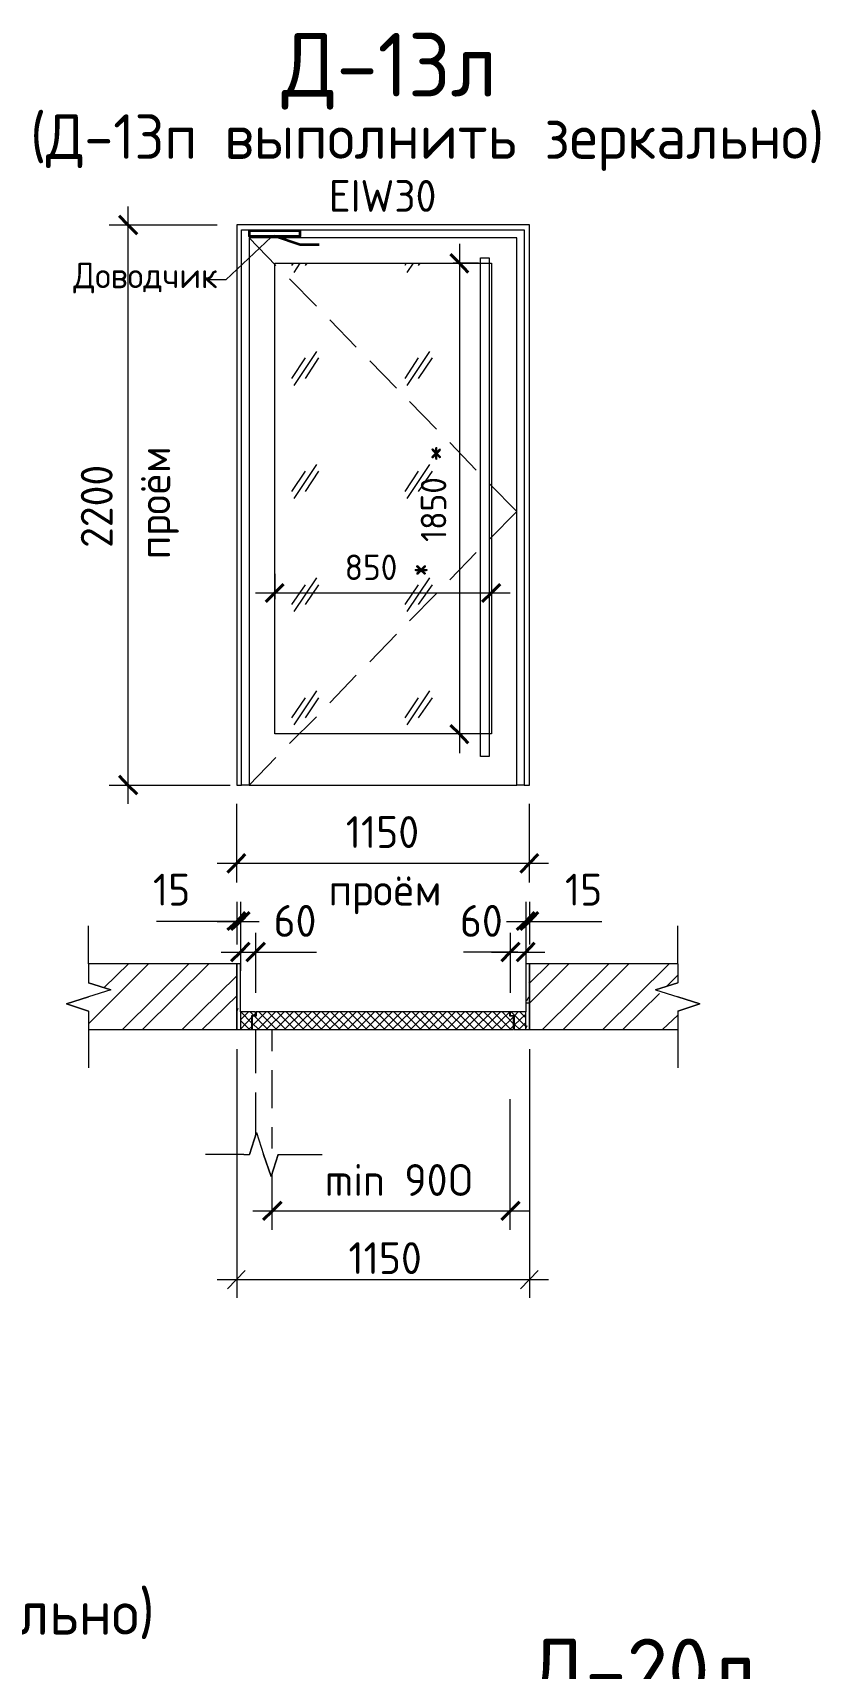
# Model space of a CAD drawing. Header units: millimetres. Extents: x -11345 to 411485, y -9810 to 73012.
# Drawn here: x -3286.3 to -3224.4, y 70341.4 to 70469.9 of the extents above; entities that cross this region are included whole.
import ezdxf

# ---------------------------------------------------------------- set-up
doc = ezdxf.new("R2010")
doc.units = ezdxf.units.MM
for name, color, linetype in [('PDF _0', 7, 'Continuous'), ('PDF _Аннотация', 7, 'Continuous'), ('PDF _Двери', 7, 'Continuous'), ('PDF _Линии', 7, 'Continuous'), ('PDF _Размеры', 7, 'Continuous'), ('PDF _Размеры-50', 7, 'Continuous'), ('PDF _Текст', 7, 'Continuous'), ('PDF _Узлы', 7, 'Continuous')]:
    doc.layers.add(name, color=color, linetype=linetype)
doc.styles.add('PDF GOST Common', font='GOST_Common.ttf')

msp = doc.modelspace()

# ---------------------------------------------------------------- linework, layer by layer
at = {"layer": 'PDF _0', "lineweight": 20}
for points in [[(-3269.58591, 70372.6551), (-3270.9829, 70371.21578)], [(-3247.9537, 70371.21578), (-3246.55671, 70372.6551)]]:
    msp.add_lwpolyline(points, dxfattribs=at)
at = {"layer": 'PDF _Аннотация', "lineweight": 9}
msp.add_lwpolyline([(-3267.55392, 70453.84995), (-3271.1099, 70450.50563), (-3272.84555, 70450.50563)], dxfattribs=at)
at = {"layer": 'PDF _Аннотация', "lineweight": 20}
for points in [[(-3281.90483, 70396.74262), (-3281.90483, 70399.74827)], [(-3235.59245, 70396.74262), (-3235.59245, 70399.74827)], [(-3280.16918, 70394.71064), (-3281.90483, 70395.26097), (-3280.16918, 70394.71064), (-3281.90483, 70394.16031), (-3283.64049, 70393.60998), (-3281.90483, 70393.01731), (-3283.64049, 70393.60998), (-3281.90483, 70394.16031)], [(-3237.3281, 70394.71064), (-3235.59245, 70395.26097), (-3237.3281, 70394.71064), (-3235.59245, 70394.16031), (-3233.85679, 70393.60998), (-3235.59245, 70393.01731), (-3233.85679, 70393.60998), (-3235.59245, 70394.16031)], [(-3281.90483, 70391.57799), (-3281.90483, 70388.57234)], [(-3235.59245, 70391.57799), (-3235.59245, 70388.57234)], [(-3268.69691, 70383.49237), (-3269.24724, 70381.75671), (-3268.69691, 70383.49237), (-3268.14658, 70381.75671), (-3267.55392, 70380.02106), (-3267.00359, 70381.75671), (-3267.55392, 70380.02106), (-3268.14658, 70381.75671)], [(-3269.71291, 70381.75671), (-3272.71855, 70381.75671)], [(-3266.53792, 70381.75671), (-3263.53228, 70381.75671)]]:
    msp.add_lwpolyline(points, dxfattribs=at)
at = {"layer": 'PDF _Двери', "lineweight": 9}
for points in [[(-3270.26324, 70410.79721), (-3269.88224, 70410.79721), (-3269.88224, 70454.44261), (-3247.65737, 70454.44261), (-3247.65737, 70410.79721), (-3247.23404, 70410.79721), (-3247.23404, 70454.82361), (-3270.26324, 70454.82361)], [(-3269.28957, 70453.80761), (-3269.28957, 70410.79721), (-3269.88224, 70410.79721), (-3269.88224, 70454.44261), (-3247.65737, 70454.44261), (-3247.65737, 70410.79721), (-3248.25004, 70410.79721), (-3248.25004, 70453.80761)], [(-3248.25004, 70410.79721), (-3248.25004, 70453.80761), (-3269.28957, 70453.80761), (-3269.28957, 70410.79721)], [(-3267.25759, 70414.81885), (-3267.25759, 70451.81796), (-3250.23969, 70451.81796), (-3250.23969, 70414.81885)]]:
    msp.add_lwpolyline(points, close=True, dxfattribs=at)
for points in [[(-3267.17292, 70451.64863), (-3269.28957, 70453.80761)], [(-3265.81826, 70451.81796), (-3265.94526, 70451.64863)], [(-3265.31027, 70451.81796), (-3265.77593, 70451.0983)], [(-3264.75994, 70451.81796), (-3264.88693, 70451.64863)], [(-3256.92832, 70451.81796), (-3257.05532, 70451.64863)], [(-3256.37799, 70451.81796), (-3256.88598, 70451.0983)], [(-3255.86999, 70451.81796), (-3255.99699, 70451.64863)], [(-3263.99794, 70448.43131), (-3266.11459, 70450.5903)], [(-3260.86529, 70445.214), (-3262.93961, 70447.37298)], [(-3264.88693, 70444.36734), (-3265.94526, 70442.75868)], [(-3263.99794, 70444.87533), (-3265.77593, 70442.20835)], [(-3263.82861, 70444.36734), (-3264.88693, 70442.75868)], [(-3257.69031, 70441.99668), (-3259.80697, 70444.15567)], [(-3255.99699, 70444.36734), (-3257.05532, 70442.75868)], [(-3255.10799, 70444.87533), (-3256.88598, 70442.20835)], [(-3254.89633, 70444.36734), (-3255.99699, 70442.75868)], [(-3254.55766, 70438.77937), (-3256.67432, 70440.93836)], [(-3251.42502, 70435.56206), (-3253.49934, 70437.72104)], [(-3264.88693, 70435.47739), (-3265.94526, 70433.86873)], [(-3263.99794, 70435.98539), (-3265.77593, 70433.3184)], [(-3263.82861, 70435.47739), (-3264.88693, 70433.86873)], [(-3255.99699, 70435.47739), (-3257.05532, 70433.86873)], [(-3255.10799, 70435.98539), (-3256.88598, 70433.3184)], [(-3254.89633, 70435.47739), (-3255.99699, 70433.86873)], [(-3250.36669, 70430.14342), (-3248.25004, 70432.30241), (-3250.36669, 70434.4614)], [(-3253.49934, 70426.92611), (-3251.42502, 70429.0851)], [(-3264.88693, 70426.54511), (-3265.94526, 70424.97879)], [(-3263.99794, 70427.09544), (-3265.77593, 70424.42846)], [(-3263.82861, 70426.54511), (-3264.88693, 70424.97879)], [(-3255.99699, 70426.54511), (-3257.05532, 70424.97879)], [(-3255.10799, 70427.09544), (-3256.88598, 70424.42846)], [(-3254.89633, 70426.54511), (-3255.99699, 70424.97879)], [(-3256.67432, 70423.70879), (-3254.55766, 70425.86778)], [(-3259.80697, 70420.49148), (-3257.69031, 70422.65047)], [(-3262.93961, 70417.27417), (-3260.86529, 70419.43315)], [(-3264.88693, 70417.65516), (-3265.94526, 70416.08884)], [(-3263.99794, 70418.20549), (-3265.77593, 70415.53851)], [(-3263.82861, 70417.65516), (-3264.88693, 70416.08884)], [(-3255.99699, 70417.65516), (-3257.05532, 70416.08884)], [(-3255.10799, 70418.20549), (-3256.88598, 70415.53851)], [(-3254.89633, 70417.65516), (-3255.99699, 70416.08884)], [(-3266.11459, 70414.05685), (-3263.99794, 70416.17351)], [(-3269.28957, 70410.79721), (-3267.17292, 70412.95619)]]:
    msp.add_lwpolyline(points, dxfattribs=at)
at = {"layer": 'PDF _Линии', "lineweight": 35}
msp.add_lwpolyline([(-3269.28957, 70454.35794), (-3269.28957, 70453.93461), (-3265.26793, 70453.93461), (-3265.26793, 70454.35794)], close=True, dxfattribs=at)
msp.add_lwpolyline([(-3263.78627, 70453.25728), (-3265.26793, 70453.25728), (-3267.29992, 70453.93461)], dxfattribs=at)
at = {"layer": 'PDF _Линии', "lineweight": 20}
msp.add_lwpolyline([(-3250.40902, 70413.04086), (-3251.08635, 70413.04086), (-3251.08635, 70452.24129), (-3250.40902, 70452.24129)], close=True, dxfattribs=at)
at = {"layer": 'PDF _Линии', "lineweight": 9}
for points in [[(-3281.90483, 70391.57799), (-3270.26324, 70391.57799), (-3270.26324, 70396.74262), (-3281.90483, 70396.74262)], [(-3269.9669, 70392.97498), (-3269.9669, 70396.74262), (-3270.26324, 70396.74262), (-3270.26324, 70391.57799), (-3269.9669, 70391.57799)], [(-3247.53037, 70391.57799), (-3247.23404, 70391.57799), (-3247.23404, 70396.74262), (-3247.53037, 70396.74262), (-3247.53037, 70392.97498)], [(-3235.59245, 70396.74262), (-3247.23404, 70396.74262), (-3247.23404, 70391.57799), (-3235.59245, 70391.57799)]]:
    msp.add_lwpolyline(points, dxfattribs=at)
for points in [[(-3269.07791, 70391.57799), (-3269.07791, 70392.67865), (-3268.78158, 70392.67865), (-3268.78158, 70392.97498), (-3269.9669, 70392.97498), (-3269.9669, 70391.57799)], [(-3248.50403, 70391.57799), (-3248.50403, 70392.63632), (-3248.80037, 70392.63632), (-3248.80037, 70392.97498), (-3268.73924, 70392.97498), (-3268.73924, 70392.63632), (-3269.03558, 70392.63632), (-3269.03558, 70391.57799)], [(-3248.4617, 70391.57799), (-3247.53037, 70391.57799), (-3247.53037, 70392.97498), (-3248.75803, 70392.97498), (-3248.75803, 70392.67865), (-3248.4617, 70392.67865)]]:
    msp.add_lwpolyline(points, close=True, dxfattribs=at)
at = {"layer": 'PDF _Линии', "lineweight": 20}
for points in [[(-3268.78158, 70391.57799), (-3268.78158, 70388.14901)], [(-3267.46925, 70389.88467), (-3267.46925, 70391.57799)], [(-3267.46925, 70385.39736), (-3267.46925, 70388.40301)], [(-3268.78158, 70386.62502), (-3268.78158, 70383.19604)], [(-3267.46925, 70382.22238), (-3267.46925, 70383.9157)]]:
    msp.add_lwpolyline(points, dxfattribs=at)
at = {"layer": 'PDF _Размеры', "lineweight": 20}
for points in [[(-3270.26324, 70390.054), (-3270.26324, 70370.49612)], [(-3247.23404, 70390.054), (-3247.23404, 70370.49612)], [(-3271.78723, 70371.93544), (-3245.75238, 70371.93544)]]:
    msp.add_lwpolyline(points, dxfattribs=at)
at = {"layer": 'PDF _Размеры-50', "lineweight": 20}
for points in [[(-3278.81452, 70456.26293), (-3278.81452, 70409.31555)], [(-3280.29617, 70454.82361), (-3278.81452, 70454.82361), (-3271.78723, 70454.82361)], [(-3252.73734, 70453.34195), (-3252.73734, 70413.29486)], [(-3251.25568, 70451.81796), (-3252.73734, 70451.81796), (-3253.24534, 70451.81796)], [(-3267.25759, 70427.39177), (-3267.25759, 70425.91011), (-3267.25759, 70425.40212)], [(-3250.23969, 70427.39177), (-3250.23969, 70425.91011), (-3250.23969, 70425.40212)], [(-3268.78158, 70425.91011), (-3248.75803, 70425.91011)], [(-3251.25568, 70414.81885), (-3252.73734, 70414.81885), (-3253.24534, 70414.81885)], [(-3280.29617, 70410.79721), (-3278.81452, 70410.79721), (-3270.77123, 70410.79721)], [(-3270.26324, 70403.13492), (-3270.26324, 70404.65891), (-3270.26324, 70409.31555)], [(-3247.23404, 70403.13492), (-3247.23404, 70404.65891), (-3247.23404, 70409.31555)], [(-3271.78723, 70404.65891), (-3245.75238, 70404.65891)], [(-3270.26324, 70401.61093), (-3270.26324, 70400.08694), (-3270.26324, 70398.26661)], [(-3269.9669, 70401.61093), (-3269.9669, 70400.08694), (-3269.9669, 70398.26661), (-3269.9669, 70397.67395), (-3269.9669, 70396.19229)], [(-3247.53037, 70401.61093), (-3247.53037, 70400.08694), (-3247.53037, 70398.26661), (-3247.53037, 70397.67395), (-3247.53037, 70396.19229)], [(-3247.23404, 70401.61093), (-3247.23404, 70400.08694), (-3247.23404, 70398.26661)], [(-3270.13624, 70400.08694), (-3273.90388, 70400.08694), (-3276.57086, 70400.08694)], [(-3271.78723, 70400.08694), (-3268.48525, 70400.08694)], [(-3268.78158, 70399.19794), (-3268.78158, 70397.67395), (-3268.78158, 70394.45664)], [(-3249.05436, 70400.08694), (-3245.75238, 70400.08694)], [(-3248.75803, 70399.19794), (-3248.75803, 70397.67395), (-3248.75803, 70394.45664)], [(-3247.40337, 70400.08694), (-3244.22839, 70400.08694), (-3241.56141, 70400.08694)], [(-3271.49089, 70397.67395), (-3267.25759, 70397.67395)], [(-3269.37424, 70397.67395), (-3267.13059, 70397.67395), (-3263.99794, 70397.67395)], [(-3248.16537, 70397.67395), (-3249.30836, 70397.67395), (-3252.44101, 70397.67395)], [(-3250.23969, 70397.67395), (-3246.04872, 70397.67395)], [(-3248.75803, 70375.83008), (-3248.75803, 70377.31174), (-3248.75803, 70386.11702)], [(-3267.46925, 70375.83008), (-3267.46925, 70377.31174), (-3267.46925, 70380.27506)], [(-3247.23404, 70377.31174), (-3268.99324, 70377.31174)]]:
    msp.add_lwpolyline(points, dxfattribs=at)
at = {"layer": 'PDF _Размеры-50', "lineweight": 40}
for points in [[(-3279.49185, 70455.54327), (-3278.81452, 70454.82361), (-3278.09485, 70454.10394)], [(-3253.457, 70452.53762), (-3252.73734, 70451.81796), (-3252.06001, 70451.0983)], [(-3267.97725, 70425.19045), (-3267.25759, 70425.91011), (-3266.58026, 70426.58744)], [(-3250.95935, 70425.19045), (-3250.23969, 70425.91011), (-3249.56236, 70426.58744)], [(-3253.457, 70415.49618), (-3252.73734, 70414.81885), (-3252.06001, 70414.09919)], [(-3279.49185, 70411.51687), (-3278.81452, 70410.79721), (-3278.09485, 70410.07754)], [(-3270.9829, 70403.93925), (-3270.26324, 70404.65891), (-3269.58591, 70405.37857)], [(-3247.9537, 70403.93925), (-3247.23404, 70404.65891), (-3246.55671, 70405.37857)], [(-3270.9829, 70399.40961), (-3270.26324, 70400.08694), (-3269.58591, 70400.8066)], [(-3270.68657, 70399.40961), (-3269.9669, 70400.08694), (-3269.24724, 70400.8066)], [(-3248.25004, 70399.40961), (-3247.53037, 70400.08694), (-3246.85304, 70400.8066)], [(-3247.9537, 70399.40961), (-3247.23404, 70400.08694), (-3246.55671, 70400.8066)], [(-3270.68657, 70396.95429), (-3269.9669, 70397.67395), (-3269.24724, 70398.39361)], [(-3269.50124, 70396.95429), (-3268.78158, 70397.67395), (-3268.06192, 70398.39361)], [(-3249.43536, 70396.95429), (-3248.75803, 70397.67395), (-3248.03837, 70398.39361)], [(-3248.25004, 70396.95429), (-3247.53037, 70397.67395), (-3246.85304, 70398.39361)], [(-3266.74959, 70378.0314), (-3267.46925, 70377.31174), (-3268.18891, 70376.63441)], [(-3248.03837, 70378.0314), (-3248.75803, 70377.31174), (-3249.43536, 70376.63441)]]:
    msp.add_lwpolyline(points, dxfattribs=at)
at = {"layer": 'PDF _Узлы', "lineweight": 9}
for points in [[(-3281.90483, 70392.04365), (-3277.20586, 70396.74262)], [(-3280.67717, 70394.87997), (-3278.77218, 70396.74262)], [(-3279.23785, 70391.57799), (-3274.03088, 70396.74262)], [(-3277.67152, 70391.57799), (-3272.46456, 70396.74262)], [(-3247.23404, 70395.21863), (-3245.71005, 70396.74262)], [(-3247.23404, 70393.65231), (-3244.14373, 70396.74262)], [(-3246.21805, 70391.57799), (-3241.01108, 70396.74262)], [(-3244.60939, 70391.57799), (-3239.44476, 70396.74262)], [(-3241.47674, 70391.57799), (-3236.26977, 70396.74262)], [(-3274.53888, 70391.57799), (-3270.26324, 70395.8113)], [(-3247.23404, 70395.26097), (-3247.27637, 70395.3033)], [(-3236.48144, 70394.96463), (-3235.59245, 70395.85363)], [(-3272.97255, 70391.57799), (-3270.26324, 70394.24497)], [(-3247.31871, 70394.11797), (-3247.48804, 70393.82164)], [(-3239.91042, 70391.57799), (-3237.03177, 70394.4143)], [(-3270.17857, 70393.22898), (-3270.26324, 70393.01731)], [(-3269.9669, 70392.33998), (-3269.33191, 70392.97498)], [(-3269.07791, 70392.08599), (-3269.92457, 70392.97498)], [(-3268.90858, 70392.67865), (-3269.20491, 70392.97498)], [(-3269.03558, 70391.87432), (-3267.93492, 70392.97498)], [(-3269.03558, 70392.59398), (-3268.99324, 70392.63632)], [(-3268.95091, 70392.67865), (-3268.78158, 70392.84798)], [(-3267.80792, 70391.57799), (-3268.86624, 70392.63632)], [(-3268.73924, 70392.89031), (-3268.65458, 70392.97498)], [(-3268.61225, 70391.57799), (-3267.21525, 70392.97498)], [(-3267.13059, 70391.57799), (-3268.52758, 70392.97498)], [(-3267.93492, 70391.57799), (-3266.53792, 70392.97498)], [(-3266.41093, 70391.57799), (-3267.80792, 70392.97498)], [(-3267.21525, 70391.57799), (-3265.81826, 70392.97498)], [(-3265.69126, 70391.57799), (-3267.08825, 70392.97498)], [(-3266.49559, 70391.57799), (-3265.0986, 70392.97498)], [(-3264.9716, 70391.57799), (-3266.36859, 70392.97498)], [(-3265.81826, 70391.57799), (-3264.37894, 70392.97498)], [(-3264.29427, 70391.57799), (-3265.69126, 70392.97498)], [(-3265.0986, 70391.57799), (-3263.70161, 70392.97498)], [(-3263.57461, 70391.57799), (-3264.9716, 70392.97498)], [(-3264.37894, 70391.57799), (-3262.98195, 70392.97498)], [(-3262.85495, 70391.57799), (-3264.25194, 70392.97498)], [(-3263.65928, 70391.57799), (-3262.26228, 70392.97498)], [(-3262.13528, 70391.57799), (-3263.57461, 70392.97498)], [(-3262.98195, 70391.57799), (-3261.54262, 70392.97498)], [(-3261.45796, 70391.57799), (-3262.85495, 70392.97498)], [(-3262.26228, 70391.57799), (-3260.86529, 70392.97498)], [(-3260.73829, 70391.57799), (-3262.13528, 70392.97498)], [(-3261.54262, 70391.57799), (-3260.14563, 70392.97498)], [(-3260.01863, 70391.57799), (-3261.41562, 70392.97498)], [(-3260.82296, 70391.57799), (-3259.42597, 70392.97498)], [(-3259.3413, 70391.57799), (-3260.73829, 70392.97498)], [(-3260.14563, 70391.57799), (-3258.74864, 70392.97498)], [(-3258.62164, 70391.57799), (-3260.01863, 70392.97498)], [(-3259.42597, 70391.57799), (-3258.02898, 70392.97498)], [(-3257.90198, 70391.57799), (-3259.29897, 70392.97498)], [(-3258.70631, 70391.57799), (-3257.30931, 70392.97498)], [(-3257.18231, 70391.57799), (-3258.62164, 70392.97498)], [(-3258.02898, 70391.57799), (-3256.58965, 70392.97498)], [(-3256.50499, 70391.57799), (-3257.90198, 70392.97498)], [(-3257.30931, 70391.57799), (-3255.91232, 70392.97498)], [(-3255.78532, 70391.57799), (-3257.18231, 70392.97498)], [(-3256.58965, 70391.57799), (-3255.19266, 70392.97498)], [(-3255.06566, 70391.57799), (-3256.46265, 70392.97498)], [(-3255.86999, 70391.57799), (-3254.473, 70392.97498)], [(-3254.38833, 70391.57799), (-3255.78532, 70392.97498)], [(-3255.19266, 70391.57799), (-3253.79567, 70392.97498)], [(-3253.66867, 70391.57799), (-3255.06566, 70392.97498)], [(-3254.473, 70391.57799), (-3253.07601, 70392.97498)], [(-3252.94901, 70391.57799), (-3254.346, 70392.97498)], [(-3253.75334, 70391.57799), (-3252.35634, 70392.97498)], [(-3252.22934, 70391.57799), (-3253.62634, 70392.97498)], [(-3253.03367, 70391.57799), (-3251.63668, 70392.97498)], [(-3251.55202, 70391.57799), (-3252.94901, 70392.97498)], [(-3252.35634, 70391.57799), (-3250.95935, 70392.97498)], [(-3250.83235, 70391.57799), (-3252.22934, 70392.97498)], [(-3251.63668, 70391.57799), (-3250.23969, 70392.97498)], [(-3250.11269, 70391.57799), (-3251.50968, 70392.97498)], [(-3250.91702, 70391.57799), (-3249.52003, 70392.97498)], [(-3249.39303, 70391.57799), (-3250.83235, 70392.97498)], [(-3250.23969, 70391.57799), (-3248.80037, 70392.97498)], [(-3248.7157, 70391.57799), (-3250.11269, 70392.97498)], [(-3248.50403, 70392.04365), (-3249.39303, 70392.97498)], [(-3247.53037, 70391.83199), (-3248.67337, 70392.97498)], [(-3248.4617, 70392.63632), (-3248.12304, 70392.97498)], [(-3248.4617, 70391.91665), (-3247.53037, 70392.80565)], [(-3247.53037, 70392.50932), (-3247.99604, 70392.97498)], [(-3247.44571, 70393.69464), (-3247.23404, 70393.69464)], [(-3236.77777, 70391.57799), (-3235.59245, 70392.72098)], [(-3269.9669, 70391.62032), (-3269.07791, 70392.55165)], [(-3269.24724, 70391.57799), (-3269.9669, 70392.29765)], [(-3269.92457, 70391.57799), (-3269.9669, 70391.57799)], [(-3269.33191, 70391.57799), (-3269.07791, 70391.83199)], [(-3268.52758, 70391.57799), (-3269.03558, 70392.08599)], [(-3249.52003, 70391.57799), (-3248.50403, 70392.59398)], [(-3248.80037, 70391.57799), (-3248.50403, 70391.87432)], [(-3247.99604, 70391.57799), (-3248.4617, 70392.00132)], [(-3248.0807, 70391.57799), (-3247.53037, 70392.12832)], [(-3247.44571, 70391.87432), (-3247.53037, 70391.70499)]]:
    msp.add_lwpolyline(points, dxfattribs=at)
at = {"layer": 'PDF _Узлы', "lineweight": 20}
for points in [[(-3281.90483, 70396.74262), (-3281.90483, 70395.26097)], [(-3235.59245, 70396.74262), (-3235.59245, 70395.26097)], [(-3281.90483, 70393.01731), (-3281.90483, 70391.57799)], [(-3235.59245, 70393.01731), (-3235.59245, 70391.57799)], [(-3269.71291, 70381.75671), (-3269.24724, 70381.75671)], [(-3267.00359, 70381.75671), (-3266.53792, 70381.75671)]]:
    msp.add_lwpolyline(points, dxfattribs=at)

# ---------------------------------------------------------------- texts
at = {"layer": 'PDF _Текст', "attachment_point": 4, "style": 'PDF GOST Common'}
for s, insert, char_height in [('Д-13л', (-3266.72565, 70466.90107), 5.000114), ('(Д-13п выполнить зеркально)', (-3286.49601, 70461.29325), 3.5000872), ('Доводчик', (-3283.10924, 70450.64895), 2.002514), ('850 *', (-3261.7725, 70427.91519), 2.002514), ('1150', (-3261.68784, 70407.10747), 2.503148), ('15', (-3276.84368, 70402.57761), 2.503148), ('проём', (-3263.04254, 70402.23895), 2.503148), ('15', (-3244.45754, 70402.57761), 2.503148), ('60', (-3267.36069, 70400.12221), 2.503148), ('60', (-3252.71284, 70400.12221), 2.503148), ('min 90O', (-3263.33887, 70379.75918), 2.503148), ('1150', (-3261.47613, 70373.62062), 2.503148), ('(Д-19п выполнить зеркально)', (-3339.24208, 70345.29502), 3.5000872), ('Д-20л', (-3247.16391, 70340.70013), 5.000114)]:
    msp.add_mtext(s, dxfattribs=dict(at, insert=insert, char_height=char_height))
at = {"layer": 'PDF _Текст', "color": 1, "insert": (-3263.01674, 70457.10395), "char_height": 2.501511, "attachment_point": 4, "style": 'PDF GOST Common'}
msp.add_mtext('EIW30', dxfattribs=at)
at = {"layer": 'PDF _Текст', "attachment_point": 4, "rotation": 90, "style": 'PDF GOST Common'}
for s, insert, char_height in [('проём', (-3276.39826, 70428.55091), 2.503148), ('1850 *', (-3254.78653, 70429.90562), 2.002514), ('2200', (-3281.26678, 70429.43995), 2.503148)]:
    msp.add_mtext(s, dxfattribs=dict(at, insert=insert, char_height=char_height))

doc.saveas('drawing.dxf')
